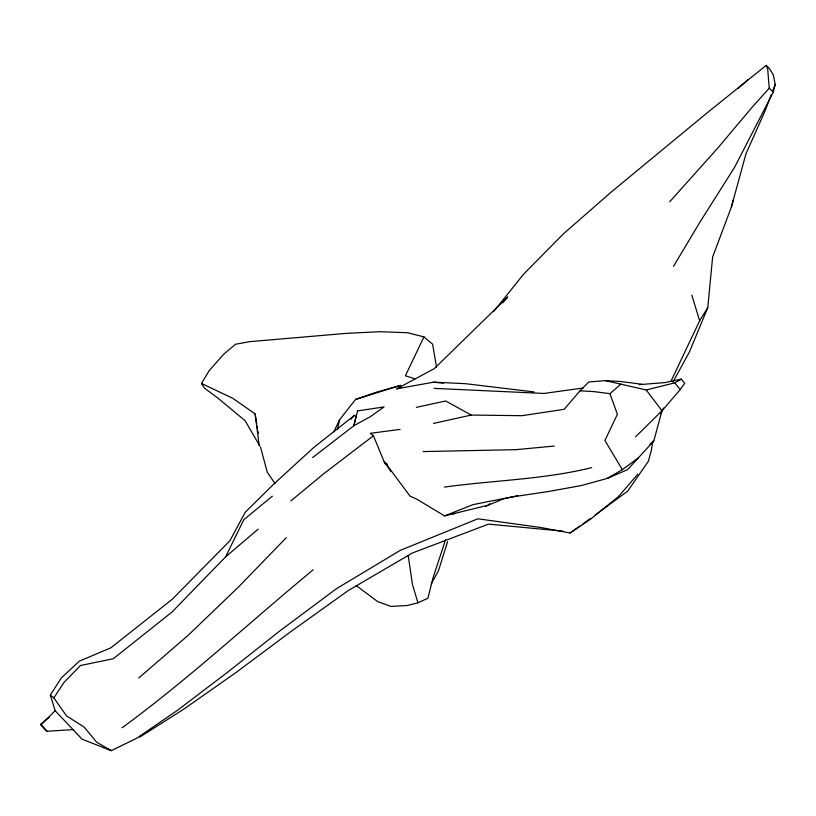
<?xml version="1.0" encoding="UTF-8"?>
<svg xmlns="http://www.w3.org/2000/svg" width="816" height="816" viewBox="0 0 816 816"><rect width="100%" height="100%" fill="white"/><g stroke="black" fill="none" stroke-linecap="round" stroke-linejoin="round"><path stroke-width="1.22" d="M672.945 382.031L689.459 351.88L707.768 307.632L712.623 257.02L731.34 207.193L745.936 153.908L765.408 110.16L771.191 94.931M652.912 441.099L651.209 450.952L648.322 461.346L627.657 491.181L595.282 514.927M337.487 429.349L339.619 419.679L355.521 399.483L376.207 392.251L400.636 385.336L355.521 399.483M356.306 415.171L353.858 425.748L312.661 457.531M673.506 266.383L700.128 221.809L734.502 167.453L773.313 92.086L775.2 84.385L773.364 74.97L769.621 68.83L766.275 65.331L708.257 111.925L611.143 192.127L563.193 234.059L523.556 274.227L493.547 311.692M489.845 503.666L488.08 505.247L444.536 515.885L417.007 499.321L409.958 496.046L387.478 465.783L385.315 463.804L385.489 463.131L384.775 463.243L373.442 435.764L370.26 433.327L400.126 429.389M444.536 515.885L473.127 504.604L510.918 497.107L548.158 491.569L581.512 485.51L607.318 478.39L627.616 469.598L653.8 440.956L661.98 410.785L680.156 389.65L684.675 383.306L681.227 379.103L665.193 382.561L639.244 384.652M731.34 207.193L733.38 199.696M447.596 541.61L438.447 570.823L431.205 583.981M445.658 539.488L433.174 577.361L427.91 598.22L417.935 602.82L407.174 605.533L390.956 606.431L377.604 601.545L356.164 585.531M772.976 90.239L775.2 84.385M259.876 446.015L245.055 420.628L217.77 398.004L204.377 388.018L201.481 383.428L209.243 370.566L223.87 354.042L235.559 344.23L249.747 341.649L346.555 333.346L380.185 331.704L407.643 332.744L423.943 336.896L405.389 375.758L414.967 378.848M707.768 307.632L699.649 320.759L671.058 381.103M333.856 431.797L339.619 419.679M579.85 526.136L570.078 532.991L541.069 527.544L477.85 518.803L400.095 550.443L336.58 588.611L279.97 630.819L226.726 672.904L177.368 710.379L136.7 738.256L111.272 750.669L96.716 742.223L84.211 727.148L66.484 715.836L53.856 697.874L63.964 682.441L80.478 665.509L113.271 658.747L172.003 612.041L225.624 556.838L243.8 519.7L272.371 496.159M660.603 413.681L663.561 408.051M106.794 748.639L111.272 750.669L82.1 739.194L55.131 710.695L50.327 695.089L61.414 677.831L79.254 661.195L110.843 647.822L172.288 599.24L229.867 540.763L245.259 512.254L273.86 483.99L314.068 447.219L354.695 415.201L350.809 419.312M502.819 302.777L507.725 296.973L434.245 368.659L396.719 388.814L433.765 382.143L465.508 383.693L534.041 391.915M641.733 384.234L621.119 381.562L605.462 380.623L588.856 381.949L579.992 390.823L564.152 409.336L521.944 415.691L471.22 415.058L433.469 423.433M637.765 474.198L618.548 496.526L590.774 519.007L570.078 532.991M766.275 65.331L767.703 69.156L769.213 88.199L751.873 107.549L718.264 147.512L669.763 201.685M286.222 537.744L238.282 587.214L187.751 635.695L138.751 677.963M73.45 729.606L46.879 731.248L40.953 724.934L55.131 710.695M635.582 436.784L661.98 410.785L646.241 389.987L605.462 380.623M579.992 390.823L594.119 391.629L609.97 393.679L620.782 384.132M738.296 88.169L747.905 79.795M649.995 444.241L653.8 440.956M225.624 556.838L258.142 529.145M313.12 569.813C249.461 622.465 188.853 678.902 122.125 727.76M290.833 500.942L323.728 473.708L373.442 435.764M40.953 724.934L40.8 724.2L49.235 717.284M607.318 478.39L622.333 469.649L638.245 457.97M582.94 523.903L590.131 518.66M139.679 737.144L184.028 708.992L236.232 672.364L290.955 631.523L348.544 590.376L412.345 553.013L488.509 524.127L562.938 531.165M646.241 389.987L674.852 382.816L681.227 379.103M485.816 506.185L503.125 498.964L517.793 495.669M396.719 388.814L401.36 387.243M452.462 514.131L454.849 513.417M416.354 407.357L445.72 400.993L471.22 415.058M591.743 467.619C543.487 479.573 493.517 480.277 444.465 487.081M583.267 387.977L543.935 393.455L434.051 388.355M433.5 382.204L443.516 383.153M554.299 446.066L515.906 449.667L423.208 451.574M201.481 383.428L232.835 398.351L255.092 413.855L256.693 423.698M50.327 695.089L53.856 697.874M384.234 461.764L387.518 464.457M423.943 336.896L432.582 344.168L436.56 367.21M769.213 88.199L773.313 92.086M384.775 463.243L385.315 463.804M40.8 724.2L46.879 731.248M674.852 382.816L680.156 389.65M275.094 483.653L267.301 472.311L260.498 447.076M390.915 471.617L385.489 463.131M622.333 469.649L604.921 440.487L617.375 414.334L609.97 393.679M691.815 295.106L699.649 320.759M417.935 602.82L412.447 584.44L408.255 555.788M257.091 426.156L257.489 428.614M257.897 431.083L258.295 433.541M255.092 413.855L259.213 445.556M357.571 410.907L353.858 425.748L370.566 416.558L384.081 406.929L357.571 410.907"/></g></svg>
